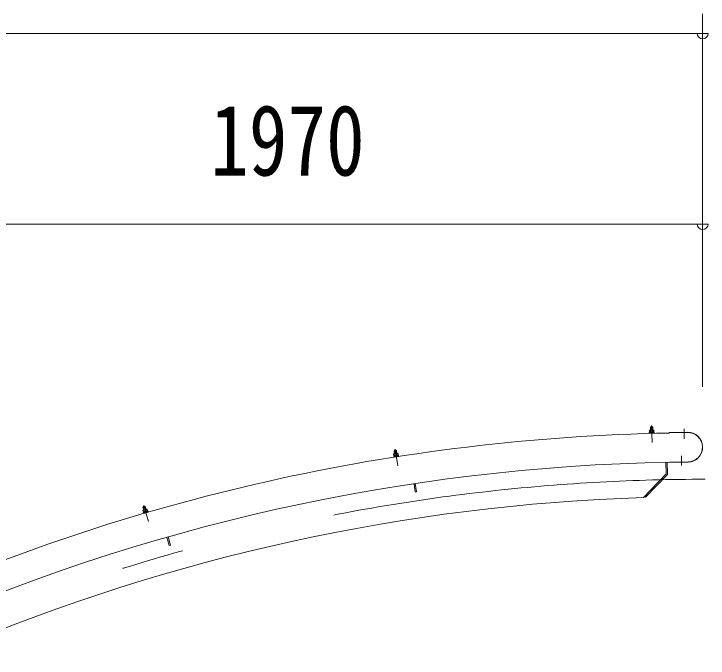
# Model space of a CAD drawing. Units: millimetres, scale not verified. Extents: x -31546 to 31551, y -14700 to 14700.
# Drawn here: x 8501 to 10285, y 5367 to 7023 of the extents above; entities that cross this region are included whole.
import ezdxf
from ezdxf.enums import TextEntityAlignment as Align

# ---------------------------------------------------------------- set-up
doc = ezdxf.new("R2010")
doc.units = ezdxf.units.MM
doc.header["$LTSCALE"] = 80
doc.linetypes.add('USER3', pattern=[24, 12, -5, 2, -5])
for name, color, linetype, lineweight in [('0-2_1-07BOLD', 7, 'Continuous', 18), ('0-3_1-27CENTER', 3, 'USER3', 18), ('0-4_1-47THIN', 4, 'Continuous', 18), ('0-5_1-57DIM', 3, 'Continuous', 18)]:
    doc.layers.add(name, color=color, linetype=linetype, lineweight=lineweight)
doc.styles.add('ＭＳ ゴシック', font='')
doc.styles.get('ＭＳ ゴシック').set_extended_font_data('MS Gothic')

msp = doc.modelspace()

# ---------------------------------------------------------------- linework, layer by layer
at = {"layer": '0-2_1-07BOLD'}
for p, q in [((10136.43, 5960.72), (10142.43, 5960.88)), ((10136.64, 5952.57), (10136.43, 5960.72)), ((10142.64, 5952.73), (10142.43, 5960.88)), ((10146.03, 5947.82), (10133.53, 5947.48)), ((10133.53, 5947.48), (10133.57, 5945.98)), ((10134.75, 5952.52), (10133.89, 5951.99)), ((10133.89, 5951.99), (10134.01, 5947.5)), ((10134.05, 5946), (10134.09, 5944.4)), ((10144.54, 5952.78), (10134.75, 5952.52)), ((10136.78, 5952.07), (10136.9, 5947.58)), ((10142.55, 5952.23), (10142.67, 5947.73)), ((10145.59, 5946.31), (10145.64, 5944.71)), ((10184.83, 5946.68), (10231.52, 5947.61)), ((10184.83, 5946.68), (10184.85, 5945.56)), ((10231.53, 5947.11), (10184.84, 5946.17)), ((9477.3, 5891.72), (9476.52, 5891.08)), ((9476.52, 5891.08), (9477.21, 5886.64)), ((9489.1, 5888.51), (9476.74, 5886.57)), ((9476.74, 5886.57), (9476.98, 5885.09)), ((9486.98, 5893.24), (9477.3, 5891.72)), ((9477.92, 5900.07), (9483.85, 5901)), ((9479.18, 5892.01), (9477.92, 5900.07)), ((9479.37, 5891.53), (9480.06, 5887.09)), ((9485.11, 5892.94), (9483.85, 5901)), ((9485.07, 5892.43), (9485.77, 5887.99)), ((9488.85, 5886.96), (9489.11, 5885.37)), ((9477.45, 5885.16), (9477.69, 5883.58)), ((9489.11, 5885.37), (9477.69, 5883.58)), ((10176.35, 5870.39), (10176.95, 5840.4)), ((10179.55, 5870.46), (10180.18, 5839.14)), ((10233.04, 5871.52), (10186.35, 5870.59)), ((10186.35, 5870.58), (10186.36, 5870.09)), ((10233.05, 5871.03), (10186.36, 5870.09)), ((10118.71, 5779.76), (10176.95, 5840.4)), ((10123.84, 5780.49), (10180.18, 5839.14)), ((9529.12, 5815.61), (9532.38, 5793.86)), ((10121.53, 5782.71), (10123.84, 5780.49)), ((8832.66, 5755.29), (8838.42, 5756.98)), ((8832.66, 5755.29), (8833.34, 5756.54)), ((8834.94, 5747.47), (8832.66, 5755.29)), ((8845.22, 5745.27), (8833.23, 5741.76)), ((8845.64, 5743.84), (8833.65, 5740.32)), ((8835.19, 5747.02), (8836.45, 5742.71)), ((8840.7, 5749.16), (8838.42, 5756.98)), ((8840.74, 5748.64), (8842, 5744.33)), ((8842.53, 5749.69), (8843.51, 5749.45)), ((8843.51, 5749.45), (8844.77, 5745.14)), ((8845.19, 5743.7), (8845.64, 5742.16)), ((8845.22, 5745.27), (8845.64, 5743.84)), ((8833.23, 5741.76), (8833.65, 5740.32)), ((8834.1, 5740.46), (8834.55, 5738.92)), ((8845.64, 5742.16), (8834.55, 5738.92)), ((8894.28, 5678.13), (8900.32, 5656.97)), ((8897.36, 5679), (8903.39, 5657.85)), ((8903.39, 5657.85), (8900.32, 5656.97))]:
    msp.add_line(p, q, dxfattribs=at)
for points in [[(10136.43, 5960.72), (10137.4, 5961.75), (10141.4, 5961.85), (10142.43, 5960.88)], [(10146.03, 5947.82), (10146.07, 5946.32), (10133.57, 5945.98)], [(10144.54, 5952.78), (10145.43, 5952.3), (10145.55, 5947.81)], [(9489.1, 5888.51), (9489.32, 5887.03), (9476.98, 5885.09)], [(9477.92, 5900.07), (9478.75, 5901.21), (9482.7, 5901.83), (9483.85, 5901)], [(9486.98, 5893.24), (9487.92, 5892.88), (9488.62, 5888.43)], [(9532.28, 5816.09), (9535.54, 5794.33), (9532.38, 5793.86)], [(8842.53, 5749.69), (8833.12, 5746.94), (8832.43, 5746.21), (8833.69, 5741.9)], [(8833.34, 5756.54), (8837.17, 5757.66), (8838.42, 5756.98)]]:
    msp.add_lwpolyline(points, dxfattribs=at)
for centre, radius, start, end in [((10277.24, 826.85), 5119.55, 91.0341, 114.33472), ((10135.38, 5950.22), 2.32, 52.99149, 91.53772), ((10139.88, 5944.15), 8.51, 71.70639, 111.36684), ((10144.04, 5950.45), 2.32, 91.53772, 130.06915), ((10232.28, 5909.32), 38.3, 271.146, 91.146), ((10232.28, 5909.32), 37.8, 271.146, 91.146), ((9478.22, 5889.52), 2.32, 60.37416, 98.92039), ((9483.46, 5884.07), 8.51, 79.08907, 118.74951), ((9486.78, 5890.86), 2.32, 98.92039, 137.45183), ((10277.24, 826.85), 5044.55, 91.03242, 114.19534), ((10277.24, 826.85), 4955.45, 91.83342, 112.94801), ((8834.32, 5744.88), 2.32, 67.75682, 106.30305), ((8840.21, 5740.15), 8.51, 86.47173, 126.13219), ((8842.63, 5747.31), 2.32, 106.30305, 144.8345)]:
    msp.add_arc(centre, radius, start, end, dxfattribs=at)
at = {"layer": '0-3_1-27CENTER'}
for p, q in [((10139.33, 5964.55), (10140.49, 5921.04)), ((10222.65, 5956.03), (10223.15, 5931.04)), ((9480.3, 5904.23), (9487.05, 5861.24)), ((10216.53, 5862.09), (10216.03, 5887.08)), ((8834.48, 5759.74), (8846.7, 5717.96))]:
    msp.add_line(p, q, dxfattribs=at)
msp.add_arc((10277.24, 826.85), 5000, 90, 114.75879, dxfattribs=at)
at = {"layer": '0-4_1-47THIN'}
for p, q in [((10137.45, 5952.59), (10137.21, 5961.53)), ((10141.84, 5952.71), (10141.6, 5961.66)), ((9479.97, 5892.14), (9478.58, 5900.98)), ((9484.32, 5892.82), (9482.93, 5901.66)), ((8835.71, 5747.7), (8833.2, 5756.29)), ((8839.93, 5748.94), (8837.42, 5757.53))]:
    msp.add_line(p, q, dxfattribs=at)
at = {"layer": '0-5_1-57DIM'}
for p, q in [((10270.59, 6064.7), (10270.59, 7022.54)), ((6000.59, 6972.54), (10270.59, 6972.54)), ((10284.59, 6972.54), (10256.59, 6972.54)), ((6000.59, 6482.54), (10270.59, 6482.54)), ((10284.59, 6482.54), (10256.59, 6482.54))]:
    msp.add_line(p, q, dxfattribs=at)
for centre in [(10270.59, 6972.54), (10270.59, 6482.54)]:
    msp.add_arc(centre, 14, 180, 0, dxfattribs=at)

# ---------------------------------------------------------------- texts
at = {"layer": '0-5_1-57DIM', "color": 7, "style": 'ＭＳ ゴシック', "width": 0.8}
msp.add_text('1970', height=182.3, dxfattribs=at).set_placement((9005.32, 6552.54), align=Align.BOTTOM_LEFT)

doc.saveas('drawing.dxf')
